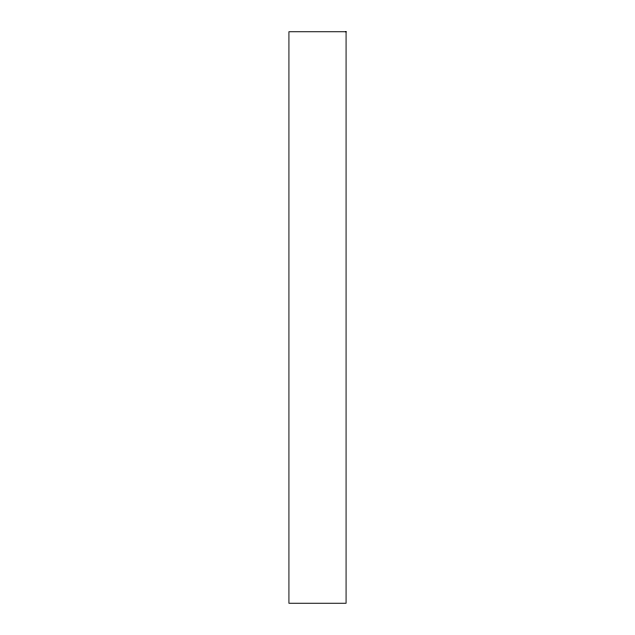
<?xml version="1.0" encoding="UTF-8"?>
<svg xmlns="http://www.w3.org/2000/svg" width="635" height="635" viewBox="0 0 635 635"><rect width="100%" height="100%" fill="white"/><g stroke="black" fill="none" stroke-linecap="round" stroke-linejoin="round"><path stroke-width="0.95" d="M346.075 31.75L288.925 31.75L288.925 603.25L346.075 603.25L346.075 31.75"/></g></svg>
